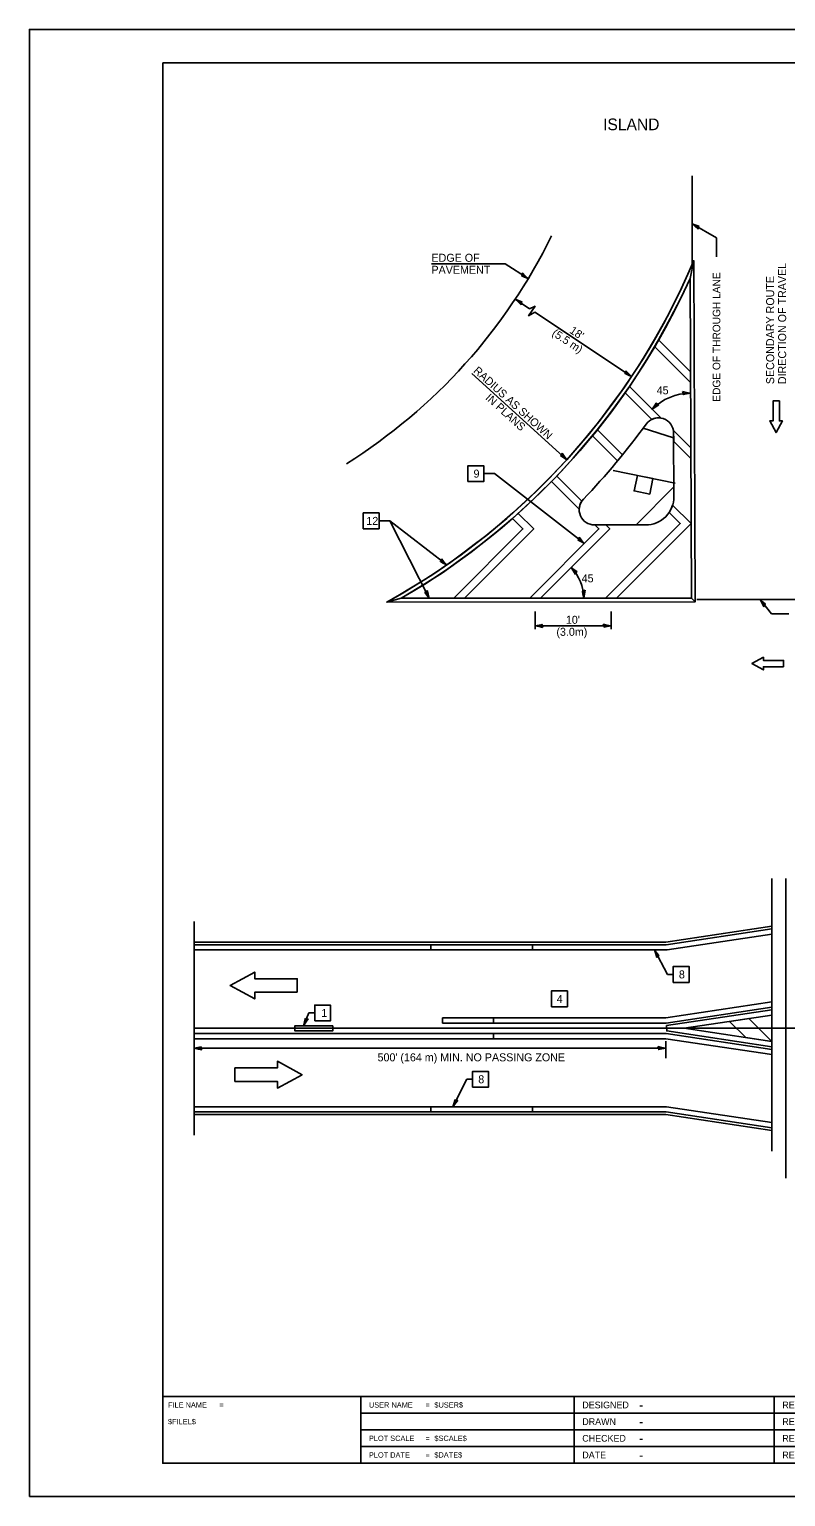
# Model space of a CAD drawing. Extents: x 100068 to 100255, y 99000 to 99022.
# Drawn here: x 100170 to 100181.34, y 99000 to 99022 of the extents above; entities that cross this region are included whole.
import ezdxf

# ---------------------------------------------------------------- set-up
doc = ezdxf.new("R2010")
doc.units = 0
for name, color, linetype in [('Alignment_EX_50 Centerline', 7, 'Continuous'), ('Design_PR_Back of Gutter or Curb line', 7, 'Continuous'), ('Design_PR_PMK Solid Line', 7, 'Continuous'), ('Design_PR_PMK Symbols', 7, 'Continuous'), ('Design_PR_Roadway Dimensions', 7, 'Continuous'), ('Design_PR_Roadway Notes', 7, 'Continuous'), ('Sheets_50 Reference Boundary', 7, 'Continuous'), ('Sheets_General Details', 7, 'Continuous'), ('Sheets_Printer Plotting Border', 7, 'Continuous'), ('Stage_Construction Traffic Control', 7, 'Continuous'), ('Topo_EOP', 7, 'Continuous'), ('Topo_Traffic Sign', 7, 'Continuous')]:
    doc.layers.add(name, color=color, linetype=linetype)

msp = doc.modelspace()

# ---------------------------------------------------------------- linework, layer by layer
at = {"layer": 'Alignment_EX_50 Centerline'}
msp.add_line((100172.47, 99007.022), (100203.03, 99007.022), dxfattribs=at)
at = {"layer": 'Design_PR_Back of Gutter or Curb line'}
for p, q in [((100179.207, 99016.021), (100179.664, 99015.873)), ((100179.664, 99015.948), (100179.668, 99014.993)), ((100179.1, 99014.569), (100179.667, 99015.14)), ((100178.476, 99014.569), (100179.246, 99014.569))]:
    msp.add_line(p, q, dxfattribs=at)
for centre, radius, start, end in [((100170.275, 99022.616), 11.103, 316.3641, 323.9458), ((100179.436, 99015.947), 0.228, 0.2301, 143.9458), ((100179.246, 99014.991), 0.422, 270, 0.2313), ((100178.476, 99014.797), 0.228, 136.3641, 270)]:
    msp.add_arc(centre, radius, start, end, dxfattribs=at)
at = {"layer": 'Design_PR_PMK Solid Line'}
for points in [[(100179.911, 99018.263), (100179.774, 99017.968), (100179.614, 99017.665), (100179.439, 99017.343), (100179.38, 99017.241), (100179.212, 99016.966), (100179.001, 99016.646), (100178.935, 99016.551), (100178.73, 99016.264), (100178.52, 99015.996), (100178.447, 99015.907), (100178.157, 99015.573), (100177.911, 99015.303), (100177.832, 99015.221), (100177.575, 99014.971), (100177.331, 99014.742), (100177.246, 99014.666), (100176.997, 99014.458), (100176.804, 99014.302), (100176.627, 99014.162), (100176.464, 99014.046), (100176.195, 99013.853), (100175.932, 99013.687), (100175.61, 99013.49), (100175.579, 99013.469), (100175.362, 99013.412), (100175.44, 99013.457), (100175.59, 99013.54), (100175.803, 99013.673), (100176.052, 99013.826), (100176.321, 99014.013), (100176.524, 99014.162), (100176.694, 99014.289), (100176.86, 99014.418), (100177.053, 99014.578), (100177.253, 99014.751), (100177.572, 99015.047), (100177.825, 99015.3), (100178.061, 99015.548), (100178.28, 99015.799), (100178.54, 99016.115), (100178.71, 99016.338), (100178.926, 99016.637), (100179.207, 99017.062), (100179.35, 99017.301), (100179.531, 99017.621), (100179.654, 99017.858), (100179.777, 99018.107), (100179.9, 99018.383), (100179.967, 99018.534)], [(100179.911, 99018.263), (100179.774, 99017.968), (100179.614, 99017.665), (100179.439, 99017.343), (100179.38, 99017.241), (100179.212, 99016.966), (100179.001, 99016.646), (100178.935, 99016.551), (100178.729, 99016.264), (100178.519, 99015.996), (100178.447, 99015.907), (100178.157, 99015.573), (100177.911, 99015.303), (100177.832, 99015.221), (100177.575, 99014.971), (100177.331, 99014.742), (100177.246, 99014.666), (100176.997, 99014.458), (100176.804, 99014.302), (100176.627, 99014.162), (100176.464, 99014.046), (100176.195, 99013.853), (100175.932, 99013.687), (100175.61, 99013.49), (100175.579, 99013.469), (100175.362, 99013.412), (100175.44, 99013.457), (100175.59, 99013.54), (100175.802, 99013.673), (100176.052, 99013.826), (100176.321, 99014.013), (100176.524, 99014.162), (100176.694, 99014.289), (100176.86, 99014.418), (100177.053, 99014.578), (100177.253, 99014.751), (100177.572, 99015.047), (100177.825, 99015.3), (100178.061, 99015.548), (100178.28, 99015.799), (100178.54, 99016.115), (100178.709, 99016.338), (100178.926, 99016.637), (100179.207, 99017.062), (100179.35, 99017.301), (100179.531, 99017.622), (100179.654, 99017.858), (100179.777, 99018.107), (100179.9, 99018.383), (100179.966, 99018.534)], [(100179.967, 99018.534), (100179.987, 99013.415), (100179.93, 99013.472), (100179.911, 99018.263)], [(100179.917, 99016.704), (100179.38, 99017.241), (100179.439, 99017.343), (100179.916, 99016.866)], [(100179.476, 99016.171), (100179.453, 99016.174), (100179.436, 99016.175), (100179.411, 99016.173), (100179.385, 99016.169), (100179.361, 99016.162), (100179.335, 99016.151), (100178.935, 99016.551), (100179.001, 99016.646)], [(100178.897, 99015.619), (100178.824, 99015.53), (100178.447, 99015.907), (100178.52, 99015.996)], [(100179.66, 99015.987), (100179.921, 99015.726), (100179.921, 99015.564), (100179.665, 99015.821), (100179.664, 99015.948)], [(100178.288, 99014.926), (100178.273, 99014.904), (100178.264, 99014.883), (100178.256, 99014.86), (100178.25, 99014.831), (100178.248, 99014.804), (100177.832, 99015.221), (100177.911, 99015.303)], [(100176.526, 99013.47), (100177.565, 99014.509), (100177.331, 99014.742), (100177.246, 99014.666), (100177.404, 99014.509), (100176.365, 99013.47)], [(100179.649, 99014.867), (100179.925, 99014.59), (100178.806, 99013.471), (100178.644, 99013.471), (100179.764, 99014.59), (100179.597, 99014.757), (100179.623, 99014.801), (100179.639, 99014.838)], [(100178.645, 99014.569), (100178.705, 99014.509), (100177.666, 99013.47), (100177.505, 99013.47), (100178.543, 99014.509), (100178.484, 99014.569)], [(100179.93, 99013.472), (100179.987, 99013.415), (100175.362, 99013.412), (100175.579, 99013.469)]]:
    msp.add_lwpolyline(points, close=True, dxfattribs=at)
at = {"layer": 'Design_PR_PMK Symbols'}
for p, q in [((100179.987, 99013.415), (100179.967, 99018.534)), ((100179.93, 99013.472), (100179.911, 99018.263)), ((100179.917, 99016.704), (100179.38, 99017.241)), ((100179.916, 99016.866), (100179.439, 99017.343)), ((100179.335, 99016.151), (100178.935, 99016.551)), ((100179.476, 99016.171), (100179.001, 99016.646)), ((100178.824, 99015.53), (100178.447, 99015.907)), ((100178.897, 99015.619), (100178.52, 99015.996)), ((100179.921, 99015.726), (100179.66, 99015.987)), ((100179.921, 99015.564), (100179.665, 99015.821)), ((100178.248, 99014.804), (100177.832, 99015.221)), ((100178.288, 99014.926), (100177.911, 99015.303)), ((100177.565, 99014.509), (100177.331, 99014.742)), ((100179.764, 99014.59), (100179.597, 99014.757)), ((100179.925, 99014.59), (100179.649, 99014.867)), ((100177.404, 99014.509), (100177.246, 99014.666)), ((100178.543, 99014.509), (100178.484, 99014.569)), ((100178.644, 99013.471), (100179.764, 99014.59)), ((100178.705, 99014.509), (100178.645, 99014.569)), ((100178.806, 99013.471), (100179.925, 99014.59)), ((100176.365, 99013.47), (100177.404, 99014.509)), ((100176.526, 99013.47), (100177.565, 99014.509)), ((100177.505, 99013.47), (100178.543, 99014.509)), ((100177.666, 99013.47), (100178.705, 99014.509)), ((100179.93, 99013.472), (100175.579, 99013.469)), ((100179.987, 99013.415), (100175.362, 99013.412))]:
    msp.add_line(p, q, dxfattribs=at)
for points in [[(100175.362, 99013.412), (100175.44, 99013.457), (100175.59, 99013.54), (100175.802, 99013.673), (100176.052, 99013.826), (100176.321, 99014.013), (100176.524, 99014.162), (100176.694, 99014.289), (100176.86, 99014.418), (100177.053, 99014.578), (100177.253, 99014.751), (100177.572, 99015.047), (100177.825, 99015.3), (100178.061, 99015.548), (100178.28, 99015.799), (100178.54, 99016.115), (100178.709, 99016.338), (100178.926, 99016.637), (100179.207, 99017.062), (100179.35, 99017.301), (100179.531, 99017.622), (100179.654, 99017.858), (100179.777, 99018.107), (100179.9, 99018.383), (100179.966, 99018.534), (100179.911, 99018.263), (100179.774, 99017.968), (100179.614, 99017.665), (100179.439, 99017.343), (100179.212, 99016.966), (100179.001, 99016.646), (100178.729, 99016.264), (100178.519, 99015.996), (100178.157, 99015.573), (100177.911, 99015.303), (100177.575, 99014.971), (100177.246, 99014.666), (100176.997, 99014.458), (100176.627, 99014.162), (100176.195, 99013.853), (100175.932, 99013.687), (100175.61, 99013.49), (100175.579, 99013.469)], [(100179.93, 99013.472), (100179.987, 99013.415), (100179.967, 99018.534), (100179.911, 99018.263)], [(100179.38, 99017.241), (100179.439, 99017.343), (100179.916, 99016.866), (100179.917, 99016.704)], [(100179.476, 99016.171), (100179.453, 99016.174), (100179.436, 99016.175), (100179.411, 99016.173), (100179.385, 99016.169), (100179.361, 99016.162), (100179.335, 99016.151), (100178.935, 99016.551), (100179.001, 99016.646)], [(100178.447, 99015.907), (100178.482, 99015.943), (100178.52, 99015.996), (100178.897, 99015.619), (100178.824, 99015.53)], [(100179.665, 99015.821), (100179.66, 99015.987), (100179.921, 99015.726), (100179.921, 99015.564)], [(100177.832, 99015.221), (100177.911, 99015.303), (100178.288, 99014.926), (100178.264, 99014.883), (100178.25, 99014.831), (100178.248, 99014.804)], [(100176.365, 99013.47), (100177.404, 99014.509), (100177.246, 99014.666), (100177.331, 99014.742), (100177.565, 99014.509), (100176.526, 99013.47)], [(100179.597, 99014.757), (100179.623, 99014.801), (100179.649, 99014.867), (100179.925, 99014.59), (100178.806, 99013.471), (100178.644, 99013.471), (100179.764, 99014.59)], [(100177.505, 99013.47), (100177.666, 99013.47), (100178.705, 99014.509), (100178.645, 99014.569), (100178.484, 99014.569), (100178.543, 99014.509)], [(100179.987, 99013.415), (100175.362, 99013.412), (100175.579, 99013.469), (100179.93, 99013.472)], [(100181.135, 99008.515), (100181.135, 99008.435), (100179.565, 99008.199), (100177.549, 99008.198), (100177.549, 99008.276), (100179.551, 99008.276)], [(100176.021, 99008.276), (100172.47, 99008.276), (100172.47, 99008.198), (100176.021, 99008.198)], [(100176.021, 99008.276), (100177.549, 99008.276), (100177.549, 99008.198), (100176.021, 99008.198)], [(100181.135, 99007.418), (100181.135, 99007.339), (100179.553, 99007.101), (100176.962, 99007.101), (100176.962, 99007.179), (100179.548, 99007.179)], [(100181.135, 99007.299), (100181.135, 99007.22), (100179.823, 99007.022), (100180.084, 99006.983), (100181.135, 99006.825), (100181.135, 99006.746), (100179.56, 99006.983), (100179.559, 99007.062)], [(100174.552, 99007.061), (100173.983, 99007.061), (100173.983, 99006.983), (100174.552, 99006.983)], [(100176.199, 99007.179), (100176.962, 99007.179), (100176.962, 99007.101), (100176.199, 99007.101)], [(100180.504, 99007.125), (100180.791, 99007.168), (100181.135, 99006.825), (100180.745, 99006.883)], [(100172.47, 99006.944), (100176.962, 99006.944), (100176.962, 99006.866), (100172.47, 99006.866)], [(100181.135, 99006.706), (100181.135, 99006.627), (100179.548, 99006.866), (100176.962, 99006.866), (100176.962, 99006.944), (100179.554, 99006.944)], [(100176.021, 99005.768), (100172.47, 99005.768), (100172.47, 99005.847), (100176.021, 99005.847)], [(100176.021, 99005.847), (100177.549, 99005.847), (100177.549, 99005.768), (100176.021, 99005.768)], [(100181.135, 99005.609), (100181.135, 99005.53), (100179.551, 99005.768), (100177.549, 99005.768), (100177.549, 99005.847), (100179.557, 99005.847)]]:
    msp.add_lwpolyline(points, close=True, dxfattribs=at)
for radius, start, end in [(10.516, 298.9307, 337.1596), (10.573, 300.107, 335.6899)]:
    msp.add_arc((100170.275, 99022.616), radius, start, end, dxfattribs=at)
at = {"layer": 'Design_PR_Roadway Notes'}
for p, q in [((100179.94, 99019.085), (100180.307, 99018.875)), ((100180.307, 99018.875), (100180.307, 99018.589)), ((100176.032, 99018.485), (100177.138, 99018.485)), ((100177.138, 99018.485), (100177.484, 99018.262)), ((100177.289, 99017.955), (100177.504, 99017.812)), ((100177.582, 99017.761), (100179.034, 99016.796)), ((100178.061, 99015.548), (100176.635, 99016.842)), ((100176.816, 99015.339), (100176.976, 99015.339)), ((100178.327, 99014.293), (100176.976, 99015.339)), ((100175.246, 99014.63), (100175.407, 99014.63)), ((100176.261, 99013.97), (100175.407, 99014.63)), ((100175.407, 99014.63), (100175.998, 99013.47)), ((100180.961, 99013.451), (100181.131, 99013.238)), ((100177.585, 99013.009), (100177.585, 99013.274)), ((100178.725, 99013.009), (100178.725, 99013.274)), ((100181.131, 99013.238), (100181.393, 99013.238)), ((100178.725, 99013.057), (100177.585, 99013.057)), ((100181.135, 99009.269), (100181.135, 99005.179)), ((100181.345, 99009.269), (100181.345, 99004.776)), ((100172.47, 99008.622), (100172.47, 99005.422)), ((100179.572, 99007.83), (100179.377, 99008.199)), ((100179.572, 99007.83), (100179.658, 99007.83)), ((100174.114, 99007.061), (100174.193, 99007.252)), ((100174.193, 99007.252), (100174.28, 99007.252)), ((100179.548, 99006.572), (100179.548, 99006.827)), ((100172.47, 99006.723), (100179.548, 99006.723)), ((100176.563, 99006.258), (100176.352, 99005.847)), ((100176.563, 99006.258), (100176.649, 99006.258))]:
    msp.add_line(p, q, dxfattribs=at)
for points in [[(100180.03, 99019.004), (100180.033, 99019.029), (100180.041, 99019.05), (100179.996, 99019.064), (100179.94, 99019.085), (100179.989, 99019.043)], [(100177.398, 99018.347), (100177.393, 99018.323), (100177.385, 99018.302), (100177.429, 99018.286), (100177.484, 99018.262), (100177.437, 99018.306)], [(100177.375, 99017.869), (100177.379, 99017.893), (100177.388, 99017.913), (100177.345, 99017.931), (100177.289, 99017.955), (100177.336, 99017.91)], [(100178.949, 99016.882), (100178.944, 99016.858), (100178.935, 99016.838), (100178.979, 99016.82), (100179.034, 99016.796), (100178.987, 99016.841)], [(100179.799, 99016.57), (100179.808, 99016.547), (100179.812, 99016.525), (100179.858, 99016.535), (100179.917, 99016.545), (100179.854, 99016.556)], [(100179.443, 99016.372), (100179.42, 99016.381), (100179.402, 99016.394), (100179.376, 99016.355), (100179.342, 99016.305), (100179.395, 99016.342)], [(100177.99, 99015.646), (100177.982, 99015.622), (100177.97, 99015.604), (100178.01, 99015.58), (100178.061, 99015.548), (100178.022, 99015.599)], [(100176.578, 99015.22), (100176.578, 99015.457), (100176.816, 99015.457), (100176.816, 99015.22)], [(100175.009, 99014.512), (100175.009, 99014.749), (100175.246, 99014.749), (100175.246, 99014.512)], [(100178.248, 99014.385), (100178.242, 99014.361), (100178.231, 99014.341), (100178.274, 99014.321), (100178.327, 99014.293), (100178.284, 99014.34)], [(100176.182, 99014.062), (100176.176, 99014.038), (100176.165, 99014.019), (100176.208, 99013.998), (100176.261, 99013.97), (100176.218, 99014.018)], [(100178.191, 99013.828), (100178.2, 99013.851), (100178.213, 99013.869), (100178.174, 99013.894), (100178.125, 99013.929), (100178.161, 99013.876)], [(100175.967, 99013.587), (100175.951, 99013.568), (100175.933, 99013.554), (100175.962, 99013.518), (100175.998, 99013.47), (100175.98, 99013.531)], [(100178.339, 99013.589), (100178.317, 99013.58), (100178.295, 99013.576), (100178.304, 99013.53), (100178.315, 99013.471), (100178.326, 99013.534)], [(100181.016, 99013.342), (100181.027, 99013.364), (100181.042, 99013.381), (100181.006, 99013.411), (100180.961, 99013.451), (100180.991, 99013.394)], [(100177.704, 99013.032), (100177.694, 99013.055), (100177.691, 99013.077), (100177.645, 99013.067), (100177.585, 99013.057), (100177.649, 99013.045)], [(100178.606, 99013.082), (100178.616, 99013.059), (100178.62, 99013.037), (100178.666, 99013.047), (100178.725, 99013.057), (100178.662, 99013.068)], [(100179.411, 99008.082), (100179.426, 99008.102), (100179.444, 99008.115), (100179.414, 99008.151), (100179.377, 99008.199), (100179.397, 99008.138)], [(100179.658, 99007.711), (100179.658, 99007.949), (100179.896, 99007.949), (100179.896, 99007.711)], [(100177.832, 99007.345), (100177.832, 99007.582), (100178.07, 99007.582), (100178.07, 99007.345)], [(100174.28, 99007.134), (100174.28, 99007.371), (100174.517, 99007.371), (100174.517, 99007.134)], [(100174.183, 99007.162), (100174.158, 99007.161), (100174.136, 99007.166), (100174.128, 99007.12), (100174.114, 99007.061), (100174.149, 99007.116)], [(100172.589, 99006.698), (100172.579, 99006.721), (100172.575, 99006.743), (100172.529, 99006.733), (100172.47, 99006.723), (100172.533, 99006.711)], [(100179.429, 99006.748), (100179.439, 99006.725), (100179.442, 99006.703), (100179.488, 99006.712), (100179.548, 99006.723), (100179.484, 99006.734)], [(100176.649, 99006.139), (100176.649, 99006.377), (100176.887, 99006.377), (100176.887, 99006.139)], [(100176.429, 99005.941), (100176.404, 99005.943), (100176.383, 99005.949), (100176.37, 99005.904), (100176.352, 99005.847), (100176.391, 99005.898)]]:
    msp.add_lwpolyline(points, close=True, dxfattribs=at)
msp.add_lwpolyline([(100177.504, 99017.812), (100177.586, 99017.849), (100177.489, 99017.705), (100177.582, 99017.761)], dxfattribs=at)
for centre, radius, start, end in [((100179.921, 99015.726), 0.819, 90.2244, 135), ((100177.666, 99013.47), 0.649, 0.0276, 45)]:
    msp.add_arc(centre, radius, start, end, dxfattribs=at)
at = {"layer": 'Sheets_50 Reference Boundary'}
msp.add_lwpolyline([(100172, 99021.5), (100203.5, 99021.5), (100203.5, 99001.5), (100172, 99001.5)], close=True, dxfattribs=at)
at = {"layer": 'Sheets_General Details'}
for p, q in [((100170, 99022), (100170, 99000)), ((100204, 99022), (100170, 99022)), ((100172, 99001.5), (100203.5, 99001.5)), ((100174.974, 99001.5), (100174.974, 99000.5)), ((100178.174, 99001.5), (100178.174, 99000.5)), ((100181.174, 99001.5), (100181.174, 99000.5)), ((100174.974, 99001.25), (100184.174, 99001.25)), ((100174.974, 99001), (100184.174, 99001)), ((100174.974, 99000.75), (100184.174, 99000.75)), ((100204, 99000), (100170, 99000))]:
    msp.add_line(p, q, dxfattribs=at)
msp.add_lwpolyline([(100172, 99021.5), (100203.5, 99021.5), (100203.5, 99000.5), (100172, 99000.5)], close=True, dxfattribs=at)
at = {"layer": 'Sheets_Printer Plotting Border'}
msp.add_lwpolyline([(100170, 99000), (100204, 99000), (100204, 99022), (100170, 99022)], close=True, dxfattribs=at)
at = {"layer": 'Stage_Construction Traffic Control'}
for points in [[(100181.25, 99016.43), (100181.155, 99016.43), (100181.155, 99016.129), (100181.107, 99016.129), (100181.202, 99015.955), (100181.297, 99016.129), (100181.25, 99016.129)], [(100181.313, 99012.443), (100181.313, 99012.538), (100181.012, 99012.538), (100181.012, 99012.586), (100180.838, 99012.491), (100181.012, 99012.396), (100181.012, 99012.443)], [(100174.018, 99007.564), (100174.018, 99007.765), (100173.38, 99007.765), (100173.38, 99007.866), (100173.011, 99007.664), (100173.38, 99007.463), (100173.38, 99007.564)], [(100173.084, 99006.428), (100173.084, 99006.227), (100173.722, 99006.227), (100173.722, 99006.126), (100174.091, 99006.327), (100173.722, 99006.529), (100173.722, 99006.428)]]:
    msp.add_lwpolyline(points, close=True, dxfattribs=at)
at = {"layer": 'Topo_EOP'}
for p, q in [((100179.94, 99018.47), (100179.94, 99019.805)), ((100180.011, 99013.451), (100183.77, 99013.451)), ((100179.548, 99008.315), (100181.135, 99008.554)), ((100172.47, 99008.315), (100175.629, 99008.315)), ((100175.629, 99008.315), (100176.962, 99008.315)), ((100176.962, 99008.315), (100179.548, 99008.315)), ((100172.47, 99005.729), (100176.021, 99005.729)), ((100176.021, 99005.729), (100176.962, 99005.729)), ((100176.962, 99005.729), (100179.548, 99005.729)), ((100179.548, 99005.729), (100181.135, 99005.49))]:
    msp.add_line(p, q, dxfattribs=at)
msp.add_arc((100170.275, 99022.616), 8.421, 302.1689, 333.8603, dxfattribs=at)
at = {"layer": 'Topo_Traffic Sign'}
msp.add_line((100179.686, 99015.195), (100178.755, 99015.388), dxfattribs=at)
msp.add_lwpolyline([(100179.305, 99015.031), (100179.353, 99015.264), (100179.121, 99015.312), (100179.072, 99015.079)], close=True, dxfattribs=at)

# ---------------------------------------------------------------- texts
at = {"layer": 'Design_PR_Roadway Dimensions'}
for s, rotation, p in [('(5.5 m)', 326.3972, (100177.828, 99017.418)), ("18'", 326.3972, (100178.093, 99017.457)), ('RADIUS AS SHOWN', 317.7658, (100176.652, 99016.868)), ('IN PLANS', 317.7658, (100176.832, 99016.461))]:
    msp.add_text(s, height=0.12, rotation=rotation, dxfattribs=at).set_placement(p)
for s, p in [('45', (100179.41, 99016.528)), ('45', (100178.285, 99013.709)), ("10'", (100178.048, 99013.087)), ('(3.0m)', (100177.906, 99012.907)), ("500' (164 m) MIN. NO PASSING ZONE", (100175.223, 99006.527))]:
    msp.add_text(s, height=0.12, dxfattribs=at).set_placement(p)
at = {"layer": 'Design_PR_Roadway Notes'}
for s, height, p in [('ISLAND', 0.175, (100178.606, 99020.488)), ('EDGE OF', 0.12, (100176.032, 99018.515)), ('PAVEMENT', 0.12, (100176.032, 99018.335)), ('9', 0.12, (100176.663, 99015.279)), ('12', 0.12, (100175.055, 99014.57)), ('8', 0.12, (100179.743, 99007.77)), ('4', 0.12, (100177.911, 99007.403)), ('1', 0.12, (100174.38, 99007.192)), ('8', 0.12, (100176.734, 99006.198))]:
    msp.add_text(s, height=height, dxfattribs=at).set_placement(p)
for s, height, p in [('DIRECTION OF TRAVEL', 0.12, (100181.352, 99016.68)), ('EDGE OF THROUGH LANE', 0.114, (100180.364, 99016.417)), ('SECONDARY ROUTE', 0.12, (100181.172, 99016.68))]:
    msp.add_text(s, height=height, rotation=90, dxfattribs=at).set_placement(p)
at = {"layer": 'Sheets_General Details'}
for s, p in [('FILE NAME', (100172.08, 99001.335)), ('=', (100172.852, 99001.335)), ('USER NAME', (100175.094, 99001.335)), ('=', (100175.942, 99001.335)), ('$USER$', (100176.076, 99001.335)), ('$FILEL$', (100172.08, 99001.085)), ('PLOT SCALE', (100175.094, 99000.835)), ('=', (100175.942, 99000.835)), ('$SCALE$', (100176.076, 99000.835)), ('PLOT DATE', (100175.094, 99000.585)), ('$DATE$', (100176.076, 99000.585)), ('=', (100175.942, 99000.585))]:
    msp.add_text(s, height=0.08, rotation=360, dxfattribs=at).set_placement(p)
for s, height, p in [('DESIGNED', 0.1, (100178.294, 99001.325)), ('-', 0.14, (100179.148, 99001.305)), ('REVISED', 0.1, (100181.294, 99001.325)), ('DRAWN', 0.1, (100178.294, 99001.075)), ('-', 0.14, (100179.148, 99001.055)), ('REVISED', 0.1, (100181.294, 99001.075)), ('CHECKED', 0.1, (100178.294, 99000.825)), ('REVISED', 0.1, (100181.294, 99000.825)), ('DATE', 0.1, (100178.294, 99000.575)), ('-', 0.14, (100179.148, 99000.805)), ('REVISED', 0.1, (100181.294, 99000.575)), ('-', 0.14, (100179.148, 99000.555))]:
    msp.add_text(s, height=height, dxfattribs=at).set_placement(p)

doc.saveas('drawing.dxf')
